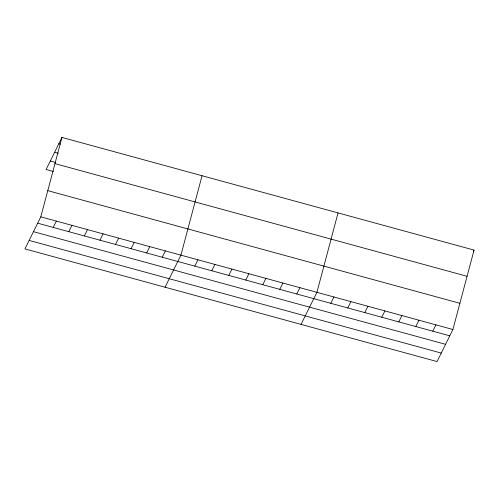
<?xml version="1.0" encoding="UTF-8"?>
<svg xmlns="http://www.w3.org/2000/svg" width="499" height="499" viewBox="0 0 499 499"><rect width="100%" height="100%" fill="white"/><g stroke="black" fill="none" stroke-linecap="round" stroke-linejoin="round"><path stroke-width="0.75" d="M40.799 216.84L61.945 137.425L474.05 250.086L452.905 329.502L437.055 361.575L24.95 248.914L40.799 216.84L452.905 329.502M202.058 175.729L180.919 255.151L165.063 287.218M338.054 212.905L316.915 292.327L301.059 324.4M61.945 137.425L46.095 169.498L53.505 171.525M53.243 227.419L56.368 221.101M68.812 231.679L71.937 225.355M84.381 235.933L87.506 229.609M99.95 240.187L103.075 233.869M115.519 244.448L118.643 238.123M131.087 248.702L134.212 242.377M146.656 252.956L149.781 246.637M162.225 257.216L165.35 250.891M194.791 266.117L197.916 259.798M211.794 270.764L214.919 264.445M228.792 275.411L231.916 269.092M245.789 280.058L248.914 273.739M262.792 284.704L265.917 278.386M279.789 289.351L282.914 283.033M296.786 293.998L299.911 287.68M330.787 303.298L333.912 296.974M347.784 307.945L350.909 301.621M364.788 312.592L367.913 306.267M381.785 317.239L384.91 310.914M398.782 321.886L401.907 315.561M415.786 326.533L418.911 320.208M432.783 331.18L435.908 324.855M473.426 251.346L474.05 250.086M58.82 143.743L60.304 144.149M54.622 152.245L58.327 153.255M50.293 160.996L55.483 162.418M54.965 163.628L467.07 276.29M47.779 190.637L459.885 303.298M37.675 223.165L449.78 335.827M33.477 231.661L445.582 344.322M29.148 240.418L441.253 353.08"/></g></svg>
